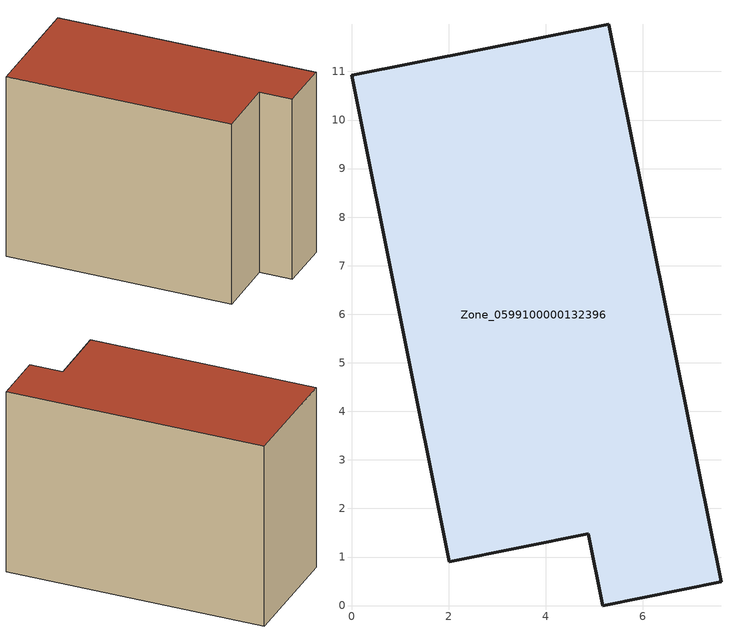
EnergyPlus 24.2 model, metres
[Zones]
Zone_0599100000132396
 floor ground (C_G): 4.88,1.48 2.01,0.9 0,10.92 5.3,11.97 7.61,0.49 5.17,0 z0
 wall outside (C_F): 5.3,11.97 0,10.92 2.01,0.9 4.88,1.48 5.17,0 7.61,0.49 5.3,11.97 z0:8.61
 roof outside (C_R): 5.17,0 7.61,0.49 5.3,11.97 0,10.92 2.01,0.9 4.88,1.48 z8.61
[BUILDING]
Pand.0599100000132396: North Axis=0; Terrain=City; Loads Convergence Tolerance Value=0.04; Temperature Convergence Tolerance Value=0.4; Solar Distribution=FullExterior; Maximum Number of Warmup Days=25; Minimum Number of Warmup Days=1
[Site:Location]
Rotterdam.The.Hague.AP_ZH_NLD Design_Conditions: Latitude=51.96; Longitude=4.45; Time Zone=1; Elevation=-4.5
[SITE:GROUNDTEMPERATURE:BUILDINGSURFACE]
18, 18, 18, 18, 18, 18, 18, 18, 18, 18, 18, 18
[MATERIAL] Thermal Absorptance=0.9; Solar Absorptance=0.7; Visible Absorptance=0.7
Name | Roughness | Thickness | Conductivity | Density | Specific Heat
G.TI.1975-1991 | MediumSmooth | 0.15 | 0.288461 | 540 | 1210
F.TI.1975-1991 | Rough | 0.3 | 0.230769 | 1920 | 840
R.TI.1975-1991 | MediumRough | 0.2 | 0.153846 | 1500 | 1000
[CONSTRUCTION]
C_G: G.TI.1975-1991
C_F: F.TI.1975-1991
C_R: R.TI.1975-1991
[ZONE]
Zone_0599100000132396: Type=1; Multiplier=1; Ceiling Height=Autocalculate; Volume=Autocalculate; Floor Area=autocalculate; Part of Total Floor Area=Yes
[ZONEINFILTRATION:DESIGNFLOWRATE]
Infil_Zone_0599100000132396: Zone or ZoneList or Space or SpaceList=Zone_0599100000132396; Schedule=AlwaysOn; Design Flow Rate Calculation Method=Flow/Area; Flow Rate per Floor Area=0.003; Constant Term Coefficient=1; Temperature Term Coefficient=0; Velocity Term Coefficient=0; Velocity Squared Term Coefficient=0
[HVACTEMPLATE:ZONE:IDEALLOADSAIRSYSTEM]
Zone_0599100000132396: Maximum Heating Supply Air Temperature=50; Minimum Cooling Supply Air Temperature=13; Maximum Heating Supply Air Humidity Ratio=0.0156; Minimum Cooling Supply Air Humidity Ratio=0.0077; Heating Limit=NoLimit; Cooling Limit=NoLimit; Dehumidification Control Type=ConstantSensibleHeatRatio; Cooling Sensible Heat Ratio=0.7; Dehumidification Setpoint=60; Humidification Control Type=None; Humidification Setpoint=30; Outdoor Air Method=None; Outdoor Air Flow Rate per Person=0.00944; Outdoor Air Flow Rate per Zone Floor Area=0; Outdoor Air Flow Rate per Zone=0; Demand Controlled Ventilation Type=None; Outdoor Air Economizer Type=NoEconomizer; Heat Recovery Type=None; Sensible Heat Recovery Effectiveness=0.7; Latent Heat Recovery Effectiveness=0.65
[ZONECONTROL:THERMOSTAT]
ThermostatControl_Zone_0599100000132396: Zone or ZoneList=Zone_0599100000132396; Control Type Schedule=DualSetpointControlType; Control 1=Thermostat_Zone_0599100000132396; Temperature Difference Between Cutout And Setpoint=0
[THERMOSTATSETPOINT:DUALSETPOINT]
Thermostat_Zone_0599100000132396: Heating Setpoint Temperature Schedule=HeatingSetpoint_Zone_0599100000132396; Cooling Setpoint Temperature Schedule=CoolingSetpoint_Zone_0599100000132396
[SCHEDULE:COMPACT]
HeatingSetpoint_Zone_0599100000132396: Through: 12/31, For: AllDays, Until: 24:00, 21
CoolingSetpoint_Zone_0599100000132396: Through: 12/31, For: AllDays, Until: 24:00, 24
DualSetpointControlType: Through: 12/31, For: AllDays, Until: 24:00, 4
AlwaysOn: Through: 12/31, For: AllDays, Until: 24:00, 1
